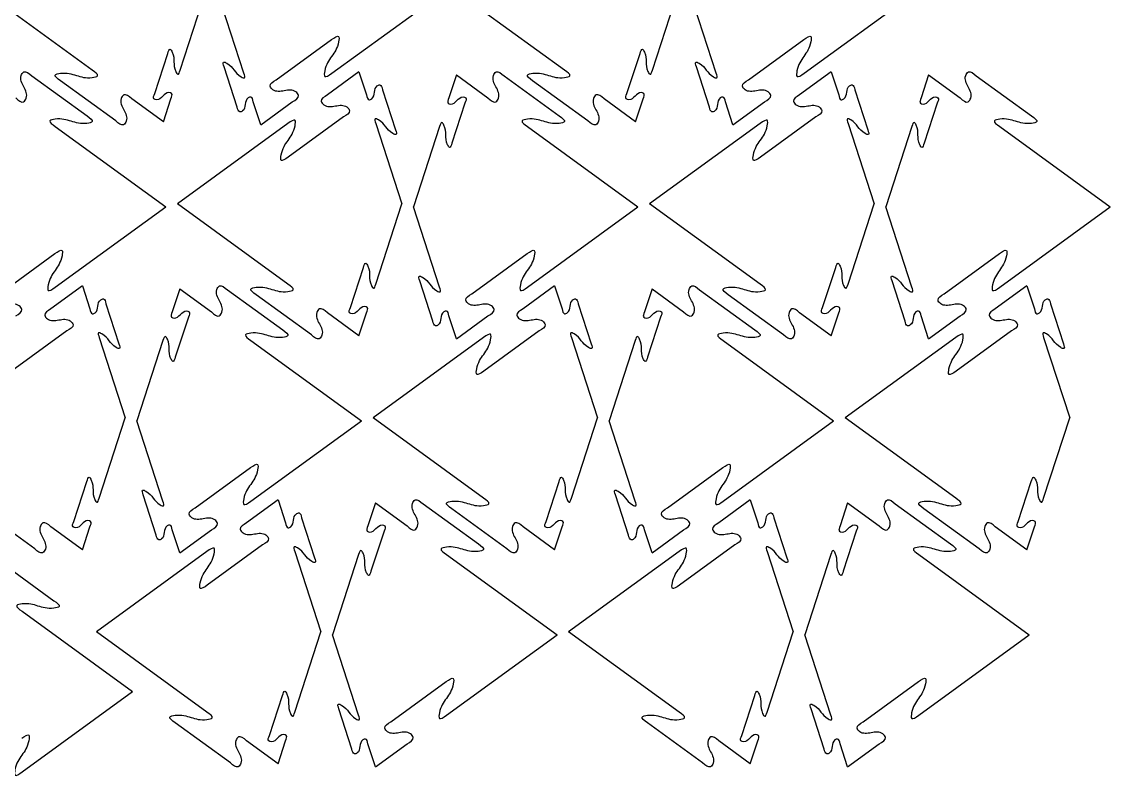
# Model space of a CAD drawing. Extents: x -3 to 545, y -149 to 230.
# Drawn here: x 250.4 to 545.5, y -135.5 to 69.1 of the extents above; entities that cross this region are included whole.
import ezdxf

# ---------------------------------------------------------------- set-up
doc = ezdxf.new("R2010")
doc.units = 0
doc.layers.get('0').update_dxf_attribs({"linetype": 'CONTINUOUS'})

msp = doc.modelspace()

# ---------------------------------------------------------------- linework, layer by layer
at = {"color": 7}
for points in [[(269.5308, 56.016652), (239.56346, 77.789196)], [(293.3433, 56.016652), (300.417626, 77.789196)], [(310.64154, 55.194225), (303.567214, 76.966774)], [(334.45404, 55.194225), (364.42138, 76.966774)], [(397.5383, 56.016652), (367.57096, 77.789196)], [(421.3508, 56.016652), (428.425126, 77.789196)], [(438.64904, 55.194225), (431.574714, 76.966774)], [(462.46154, 55.194225), (492.42888, 76.966774)], [(319.396917, 53.411785), (334.380578, 64.298058)], [(447.404417, 53.411785), (462.388078, 64.298058)], [(286.462244, 49.655608), (289.999406, 60.541879)], [(414.469744, 49.655608), (418.006906, 60.541879)], [(308.813584, 46.003452), (305.276412, 56.889731)], [(436.821084, 46.003452), (433.283912, 56.889731)], [(253.130089, 54.471255), (268.11376, 43.584984)], [(275.878911, 42.247275), (260.89524, 53.133546)], [(341.827195, 55.520958), (333.265098, 49.300231)], [(341.827195, 55.520958), (343.848431, 49.300231)], [(368.220985, 54.698514), (366.199749, 48.477788)], [(368.220985, 54.698514), (376.783082, 48.477788)], [(381.137589, 54.471255), (396.12126, 43.584984)], [(403.886411, 42.247275), (388.90274, 53.133546)], [(469.834695, 55.520958), (461.272598, 49.300231)], [(469.834695, 55.520958), (471.855931, 49.300231)], [(496.228485, 54.698514), (494.207249, 48.477788)], [(496.228485, 54.698514), (504.790582, 48.477788)], [(509.145089, 54.471255), (524.12876, 43.584984)], [(348.202936, 50.715098), (351.740108, 39.828819)], [(476.210436, 50.715098), (479.747608, 39.828819)], [(288.795515, 42.020016), (280.233418, 48.240742)], [(288.795515, 42.020016), (290.816751, 48.240742)], [(315.189325, 41.197592), (313.168089, 47.418319)], [(315.189325, 41.197592), (323.751422, 47.418319)], [(416.803015, 42.020016), (408.240918, 48.240742)], [(416.803015, 42.020016), (418.824251, 48.240742)], [(443.196825, 41.197592), (441.175589, 47.418319)], [(443.196825, 41.197592), (451.758922, 47.418319)], [(370.554256, 47.062922), (367.017094, 36.176651)], [(498.561756, 47.062922), (495.024594, 36.176651)], [(322.56248, 41.524325), (292.59514, 19.751776)], [(337.619603, 43.306765), (322.635942, 32.420492)], [(346.37498, 41.524325), (353.449306, 19.751776)], [(450.56998, 41.524325), (420.60264, 19.751776)], [(465.627103, 43.306765), (450.643442, 32.420492)], [(474.38248, 41.524325), (481.456806, 19.751776)], [(259.4782, 40.701878), (289.44554, 18.929334)], [(363.6732, 40.701878), (356.598874, 18.929334)], [(387.4857, 40.701878), (417.45304, 18.929334)], [(491.6807, 40.701878), (484.606374, 18.929334)], [(515.4932, 40.701878), (545.46054, 18.929334)], [(259.4782, -2.843215), (289.44554, 18.929334)], [(322.56248, -2.020768), (292.59514, 19.751776)], [(346.37498, -2.020768), (353.449306, 19.751776)], [(363.6732, -2.843215), (356.598874, 18.929334)], [(387.4857, -2.843215), (417.45304, 18.929334)], [(450.56998, -2.020768), (420.60264, 19.751776)], [(474.38248, -2.020768), (481.456806, 19.751776)], [(491.6807, -2.843215), (484.606374, 18.929334)], [(515.4932, -2.843215), (545.46054, 18.929334)], [(244.421077, -4.625655), (259.404738, 6.260618)], [(372.428577, -4.625655), (387.412238, 6.260618)], [(500.436077, -4.625655), (515.419738, 6.260618)], [(339.493924, -8.381812), (343.031086, 2.504459)], [(467.501424, -8.381812), (471.038586, 2.504459)], [(266.851365, -2.516472), (258.289268, -8.737199)], [(266.851365, -2.516472), (268.872601, -8.737199)], [(361.845244, -12.033988), (358.308072, -1.147709)], [(394.858865, -2.516472), (386.296768, -8.737199)], [(394.858865, -2.516472), (396.880101, -8.737199)], [(489.852744, -12.033988), (486.315572, -1.147709)], [(522.866365, -2.516472), (514.304268, -8.737199)], [(522.866365, -2.516472), (524.887601, -8.737199)], [(293.245165, -3.338906), (291.223929, -9.559632)], [(293.245165, -3.338906), (301.807262, -9.559632)], [(306.161769, -3.566165), (321.14544, -14.452436)], [(328.910591, -15.790145), (313.92692, -4.903874)], [(421.252665, -3.338906), (419.231429, -9.559632)], [(421.252665, -3.338906), (429.814762, -9.559632)], [(434.169269, -3.566165), (449.15294, -14.452436)], [(456.918091, -15.790145), (441.93442, -4.903874)], [(273.227106, -7.322332), (276.764278, -18.208611)], [(401.234606, -7.322332), (404.771778, -18.208611)], [(529.242106, -7.322332), (532.779278, -18.208611)], [(295.578436, -10.974498), (292.041274, -21.860769)], [(341.827195, -16.017404), (333.265098, -9.796678)], [(341.827195, -16.017404), (343.848431, -9.796678)], [(368.220985, -16.839848), (366.199749, -10.619121)], [(368.220985, -16.839848), (376.783082, -10.619121)], [(423.585936, -10.974498), (420.048774, -21.860769)], [(469.834695, -16.017404), (461.272598, -9.796678)], [(469.834695, -16.017404), (471.855931, -9.796678)], [(496.228485, -16.839848), (494.207249, -10.619121)], [(496.228485, -16.839848), (504.790582, -10.619121)], [(262.643773, -14.730665), (247.660112, -25.616938)], [(390.651273, -14.730665), (375.667612, -25.616938)], [(518.658773, -14.730665), (503.675112, -25.616938)], [(271.39915, -16.513105), (278.473476, -38.285654)], [(288.69738, -17.335542), (281.623054, -39.108086)], [(312.50988, -17.335542), (342.47722, -39.108086)], [(375.59415, -16.513105), (345.62681, -38.285654)], [(399.40665, -16.513105), (406.480976, -38.285654)], [(416.70488, -17.335542), (409.630554, -39.108086)], [(440.51738, -17.335542), (470.48472, -39.108086)], [(503.60165, -16.513105), (473.63431, -38.285654)], [(527.41415, -16.513105), (534.488476, -38.285654)], [(271.39915, -60.058198), (278.473476, -38.285654)], [(375.59415, -60.058198), (345.62681, -38.285654)], [(399.40665, -60.058198), (406.480976, -38.285654)], [(503.60165, -60.058198), (473.63431, -38.285654)], [(527.41415, -60.058198), (534.488476, -38.285654)], [(288.69738, -60.880635), (281.623054, -39.108086)], [(312.50988, -60.880635), (342.47722, -39.108086)], [(416.70488, -60.880635), (409.630554, -39.108086)], [(440.51738, -60.880635), (470.48472, -39.108086)], [(297.452757, -62.663075), (312.436418, -51.776802)], [(425.460257, -62.663075), (440.443918, -51.776802)], [(264.518094, -66.419242), (268.055256, -55.532971)], [(392.525594, -66.419242), (396.062756, -55.532971)], [(520.533094, -66.419242), (524.070256, -55.532971)], [(286.869424, -70.071408), (283.332252, -59.185129)], [(319.883045, -60.553892), (311.320948, -66.774619)], [(319.883045, -60.553892), (321.904281, -66.774619)], [(346.276845, -61.376326), (344.255609, -67.597052)], [(346.276845, -61.376326), (354.838942, -67.597052)], [(359.193449, -61.603585), (374.17712, -72.489856)], [(414.876924, -70.071408), (411.339752, -59.185129)], [(447.890545, -60.553892), (439.328448, -66.774619)], [(447.890545, -60.553892), (449.911781, -66.774619)], [(474.284345, -61.376326), (472.263109, -67.597052)], [(474.284345, -61.376326), (482.846442, -67.597052)], [(487.200949, -61.603585), (502.18462, -72.489856)], [(253.934761, -73.827575), (238.95109, -62.941304)], [(381.942261, -73.827575), (366.95859, -62.941304)], [(509.949761, -73.827575), (494.96609, -62.941304)], [(266.851365, -74.054834), (258.289268, -67.834108)], [(266.851365, -74.054834), (268.872601, -67.834108)], [(326.258786, -65.359752), (329.795958, -76.246031)], [(394.858865, -74.054834), (386.296768, -67.834108)], [(394.858865, -74.054834), (396.880101, -67.834108)], [(454.266286, -65.359752), (457.803458, -76.246031)], [(522.866365, -74.054834), (514.304268, -67.834108)], [(522.866365, -74.054834), (524.887601, -67.834108)], [(293.245165, -74.877268), (291.223929, -68.656541)], [(293.245165, -74.877268), (301.807262, -68.656541)], [(348.610116, -69.011918), (345.072954, -79.898189)], [(421.252665, -74.877268), (419.231429, -68.656541)], [(421.252665, -74.877268), (429.814762, -68.656541)], [(476.617616, -69.011918), (473.080454, -79.898189)], [(315.675453, -72.768085), (300.691792, -83.654358)], [(443.682953, -72.768085), (428.699292, -83.654358)], [(300.61833, -74.550525), (270.65099, -96.323074)], [(324.43083, -74.550525), (331.505156, -96.323074)], [(341.72906, -75.372962), (334.654734, -97.145506)], [(365.54156, -75.372962), (395.5089, -97.145506)], [(428.62583, -74.550525), (398.65849, -96.323074)], [(452.43833, -74.550525), (459.512656, -96.323074)], [(469.73656, -75.372962), (462.662234, -97.145506)], [(493.54906, -75.372962), (523.5164, -97.145506)], [(244.141449, -76.989305), (259.12512, -87.875576)], [(250.48956, -90.758682), (280.4569, -112.531226)], [(300.61833, -118.095618), (270.65099, -96.323074)], [(324.43083, -118.095618), (331.505156, -96.323074)], [(341.72906, -118.918055), (334.654734, -97.145506)], [(365.54156, -118.918055), (395.5089, -97.145506)], [(428.62583, -118.095618), (398.65849, -96.323074)], [(452.43833, -118.095618), (459.512656, -96.323074)], [(469.73656, -118.918055), (462.662234, -97.145506)], [(493.54906, -118.918055), (523.5164, -97.145506)], [(350.484437, -120.700495), (365.468098, -109.814222)], [(478.491937, -120.700495), (493.475598, -109.814222)], [(250.48956, -134.303775), (280.4569, -112.531226)], [(317.549774, -124.456662), (321.086936, -113.570391)], [(445.557274, -124.456662), (449.094436, -113.570391)], [(339.901104, -128.108828), (336.363932, -117.222549)], [(467.908604, -128.108828), (464.371432, -117.222549)], [(306.966441, -131.864995), (291.98277, -120.978724)], [(434.973941, -131.864995), (419.99027, -120.978724)], [(319.883045, -132.092254), (311.320948, -125.871528)], [(319.883045, -132.092254), (321.904281, -125.871528)], [(346.276845, -132.914688), (344.255609, -126.693961)], [(346.276845, -132.914688), (354.838942, -126.693961)], [(447.890545, -132.092254), (439.328448, -125.871528)], [(447.890545, -132.092254), (449.911781, -125.871528)], [(474.284345, -132.914688), (472.263109, -126.693961)], [(474.284345, -132.914688), (482.846442, -126.693961)]]:
    msp.add_lwpolyline(points, dxfattribs=at)
for points, knots in [([(334.380589, 64.29826), (335.192184, 64.888934), (336.590566, 65.90667), (336.218888, 62.296438), (335.184109, 60.8317), (334.417366, 59.746368)], [0, 0, 0, 0, 2.098666, 3.616013, 7.956533, 7.956533, 7.956533, 7.956533]), ([(462.388089, 64.29826), (463.199684, 64.888934), (464.598066, 65.90667), (464.226388, 62.296438), (463.191609, 60.8317), (462.424866, 59.746368)], [0, 0, 0, 0, 2.098666, 3.616013, 7.956533, 7.956533, 7.956533, 7.956533]), ([(289.999393, 60.541802), (290.190566, 61.131913), (290.519977, 62.148737), (291.645541, 60.208505), (291.671357, 58.279137), (291.696879, 56.349623), (292.822563, 54.409544), (293.151994, 55.426432), (293.343197, 56.016634)], [0, 0, 0, 0, 1.296899, 2.234694, 4.917307, 7.599869, 8.537594, 9.834678, 9.834678, 9.834678, 9.834678]), ([(334.417366, 59.746368), (333.650676, 58.661002), (332.615972, 57.196223), (332.244289, 53.585942), (333.642599, 54.60376), (334.454143, 55.194476)], [0, 0, 0, 0, 4.340575, 5.857922, 7.95653, 7.95653, 7.95653, 7.95653]), ([(418.006893, 60.541802), (418.198066, 61.131913), (418.527477, 62.148737), (419.653041, 60.208505), (419.678857, 58.279137), (419.704379, 56.349623), (420.830063, 54.409544), (421.159494, 55.426432), (421.350697, 56.016634)], [0, 0, 0, 0, 1.296899, 2.234694, 4.917307, 7.599869, 8.537594, 9.834678, 9.834678, 9.834678, 9.834678]), ([(462.424866, 59.746368), (461.658176, 58.661002), (460.623472, 57.196223), (460.251789, 53.585942), (461.650099, 54.60376), (462.461643, 55.194476)], [0, 0, 0, 0, 4.340575, 5.857922, 7.95653, 7.95653, 7.95653, 7.95653]), ([(305.276422, 56.889926), (305.084259, 57.47972), (304.753146, 58.495983), (306.804161, 57.588021), (307.959067, 56.042168), (309.113954, 54.496281), (311.165093, 53.588298), (310.833875, 54.604622), (310.641643, 55.194476)], [0, 0, 0, 0, 1.296932, 2.234721, 4.917246, 7.599937, 8.537726, 9.834788, 9.834788, 9.834788, 9.834788]), ([(433.283922, 56.889926), (433.091759, 57.47972), (432.760647, 58.495983), (434.811661, 57.588021), (435.966567, 56.042168), (437.121454, 54.496281), (439.172593, 53.588298), (438.841375, 54.604622), (438.649143, 55.194476)], [0, 0, 0, 0, 1.296932, 2.234721, 4.917246, 7.599937, 8.537726, 9.834788, 9.834788, 9.834788, 9.834788]), ([(248.775643, 48.478), (249.543164, 47.798906), (250.707582, 46.768642), (252.199677, 49.084662), (250.952856, 51.474655), (249.706261, 53.864684), (251.198305, 56.18068), (252.362676, 55.150422), (253.130155, 54.471342)], [0, 0, 0, 0, 2.387681, 3.622387, 6.747469, 9.872526, 11.107232, 13.494807, 13.494807, 13.494807, 13.494807]), ([(260.895226, 53.133469), (260.082612, 53.722737), (258.682465, 54.738055), (262.230966, 55.500122), (265.212907, 54.574948), (268.194949, 53.649687), (271.743317, 54.411911), (270.343258, 55.427316), (269.530697, 56.016634)], [0, 0, 0, 0, 2.098611, 3.615941, 7.956575, 12.297089, 13.814447, 15.913086, 15.913086, 15.913086, 15.913086]), ([(323.751483, 47.418372), (324.634512, 47.938474), (325.974195, 48.727542), (324.232604, 50.862366), (321.574266, 50.415362), (318.915985, 49.96814), (317.174382, 52.102807), (318.513987, 52.891875), (319.39697, 53.411978)], [0, 0, 0, 0, 2.387688, 3.622465, 6.747616, 9.872637, 11.107342, 13.494927, 13.494927, 13.494927, 13.494927]), ([(376.783143, 48.478), (377.550664, 47.798906), (378.715082, 46.768642), (380.207177, 49.084662), (378.960356, 51.474655), (377.713761, 53.864684), (379.205805, 56.18068), (380.370176, 55.150422), (381.137655, 54.471342)], [0, 0, 0, 0, 2.387681, 3.622387, 6.747469, 9.872526, 11.107232, 13.494807, 13.494807, 13.494807, 13.494807]), ([(388.902726, 53.133469), (388.090112, 53.722737), (386.689965, 54.738055), (390.238466, 55.500122), (393.220407, 54.574948), (396.202449, 53.649687), (399.750817, 54.411911), (398.350758, 55.427316), (397.538197, 56.016634)], [0, 0, 0, 0, 2.098611, 3.615941, 7.956575, 12.297089, 13.814447, 15.913086, 15.913086, 15.913086, 15.913086]), ([(451.758983, 47.418372), (452.642012, 47.938474), (453.981695, 48.727542), (452.240104, 50.862366), (449.581766, 50.415362), (446.923485, 49.96814), (445.181882, 52.102807), (446.521487, 52.891875), (447.40447, 53.411978)], [0, 0, 0, 0, 2.387688, 3.622465, 6.747616, 9.872637, 11.107342, 13.494927, 13.494927, 13.494927, 13.494927]), ([(504.790643, 48.478), (505.558164, 47.798906), (506.722582, 46.768642), (508.214677, 49.084662), (506.967856, 51.474655), (505.721261, 53.864684), (507.213305, 56.18068), (508.377676, 55.150422), (509.145155, 54.471342)], [0, 0, 0, 0, 2.387681, 3.622387, 6.747469, 9.872526, 11.107232, 13.494807, 13.494807, 13.494807, 13.494807]), ([(343.848371, 49.300178), (343.985394, 48.681823), (344.193275, 47.743703), (345.780663, 48.359549), (346.025685, 50.007439), (346.270453, 51.655347), (347.857844, 52.271399), (348.065807, 51.333265), (348.202883, 50.714905)], [0, 0, 0, 0, 1.475628, 2.238708, 4.170065, 6.10151, 6.864618, 8.340275, 8.340275, 8.340275, 8.340275]), ([(471.855871, 49.300178), (471.992894, 48.681823), (472.200775, 47.743703), (473.788163, 48.359549), (474.033185, 50.007439), (474.277953, 51.655347), (475.865344, 52.271399), (476.073307, 51.333265), (476.210383, 50.714905)], [0, 0, 0, 0, 1.475628, 2.238708, 4.170065, 6.10151, 6.864618, 8.340275, 8.340275, 8.340275, 8.340275]), ([(280.233357, 48.24053), (279.465836, 48.919624), (278.301418, 49.949888), (276.809323, 47.633868), (278.056144, 45.243875), (279.302739, 42.853846), (277.810695, 40.53785), (276.646324, 41.568108), (275.878845, 42.247188)], [0, 0, 0, 0, 2.387681, 3.622387, 6.747469, 9.872526, 11.107232, 13.494807, 13.494807, 13.494807, 13.494807]), ([(290.816691, 48.24053), (291.069224, 48.821354), (291.452352, 49.702543), (289.806112, 50.137273), (288.639418, 48.947981), (287.47268, 47.758779), (285.826383, 48.193508), (286.209591, 49.074696), (286.462178, 49.655521)], [0, 0, 0, 0, 1.475644, 2.238751, 4.170082, 6.101514, 6.864622, 8.340282, 8.340282, 8.340282, 8.340282]), ([(313.168149, 47.418372), (313.031126, 48.036727), (312.823245, 48.974847), (311.235857, 48.359001), (310.990835, 46.711111), (310.746067, 45.063203), (309.158676, 44.447151), (308.950713, 45.385285), (308.813637, 46.003645)], [0, 0, 0, 0, 1.475628, 2.238708, 4.170065, 6.10151, 6.864618, 8.340275, 8.340275, 8.340275, 8.340275]), ([(333.265037, 49.300178), (332.382008, 48.780076), (331.042325, 47.991008), (332.783916, 45.856184), (335.442254, 46.303188), (338.100535, 46.75041), (339.842139, 44.615743), (338.502533, 43.826675), (337.61955, 43.306572)], [0, 0, 0, 0, 2.387688, 3.622465, 6.747616, 9.872637, 11.107342, 13.494927, 13.494927, 13.494927, 13.494927]), ([(366.199809, 48.478), (365.947276, 47.897176), (365.564148, 47.015987), (367.210388, 46.581257), (368.377082, 47.770549), (369.54382, 48.959751), (371.190117, 48.525022), (370.806909, 47.643834), (370.554322, 47.063009)], [0, 0, 0, 0, 1.475644, 2.238751, 4.170082, 6.101514, 6.864622, 8.340282, 8.340282, 8.340282, 8.340282]), ([(408.240857, 48.24053), (407.473336, 48.919624), (406.308918, 49.949888), (404.816823, 47.633868), (406.063644, 45.243875), (407.310239, 42.853846), (405.818195, 40.53785), (404.653824, 41.568108), (403.886345, 42.247188)], [0, 0, 0, 0, 2.387681, 3.622387, 6.747469, 9.872526, 11.107232, 13.494807, 13.494807, 13.494807, 13.494807]), ([(418.824191, 48.24053), (419.076724, 48.821354), (419.459852, 49.702543), (417.813612, 50.137273), (416.646918, 48.947981), (415.48018, 47.758779), (413.833883, 48.193508), (414.217091, 49.074696), (414.469678, 49.655521)], [0, 0, 0, 0, 1.475644, 2.238751, 4.170082, 6.101514, 6.864622, 8.340282, 8.340282, 8.340282, 8.340282]), ([(441.175649, 47.418372), (441.038626, 48.036727), (440.830745, 48.974847), (439.243357, 48.359001), (438.998335, 46.711111), (438.753567, 45.063203), (437.166176, 44.447151), (436.958213, 45.385285), (436.821137, 46.003645)], [0, 0, 0, 0, 1.475628, 2.238708, 4.170065, 6.10151, 6.864618, 8.340275, 8.340275, 8.340275, 8.340275]), ([(461.272537, 49.300178), (460.389508, 48.780076), (459.049825, 47.991008), (460.791416, 45.856184), (463.449754, 46.303188), (466.108035, 46.75041), (467.849639, 44.615743), (466.510033, 43.826675), (465.62705, 43.306572)], [0, 0, 0, 0, 2.387688, 3.622465, 6.747616, 9.872637, 11.107342, 13.494927, 13.494927, 13.494927, 13.494927]), ([(494.207309, 48.478), (493.954776, 47.897176), (493.571648, 47.015987), (495.217888, 46.581257), (496.384582, 47.770549), (497.55132, 48.959751), (499.197617, 48.525022), (498.814409, 47.643834), (498.561822, 47.063009)], [0, 0, 0, 0, 1.475644, 2.238751, 4.170082, 6.101514, 6.864622, 8.340282, 8.340282, 8.340282, 8.340282]), ([(268.113774, 43.585061), (268.926388, 42.995793), (270.326535, 41.980475), (266.778034, 41.218408), (263.796093, 42.143582), (260.814051, 43.068843), (257.265683, 42.306619), (258.665742, 41.291214), (259.478303, 40.701896)], [0, 0, 0, 0, 2.098611, 3.615941, 7.956575, 12.297089, 13.814447, 15.913086, 15.913086, 15.913086, 15.913086]), ([(322.599154, 36.972182), (323.365844, 38.057548), (324.400548, 39.522327), (324.772231, 43.132608), (323.373921, 42.11479), (322.562377, 41.524074)], [0, 0, 0, 0, 4.340575, 5.857922, 7.95653, 7.95653, 7.95653, 7.95653]), ([(351.740098, 39.828624), (351.932261, 39.23883), (352.263374, 38.222567), (350.212359, 39.130529), (349.057453, 40.676382), (347.902566, 42.222269), (345.851427, 43.130252), (346.182645, 42.113928), (346.374877, 41.524074)], [0, 0, 0, 0, 1.296932, 2.234721, 4.917246, 7.599937, 8.537726, 9.834788, 9.834788, 9.834788, 9.834788]), ([(367.017107, 36.176728), (366.825934, 35.586617), (366.496523, 34.569793), (365.370959, 36.510025), (365.345143, 38.439393), (365.319621, 40.368907), (364.193937, 42.308986), (363.864506, 41.292098), (363.673303, 40.701896)], [0, 0, 0, 0, 1.296899, 2.234694, 4.917307, 7.599869, 8.537594, 9.834678, 9.834678, 9.834678, 9.834678]), ([(396.121274, 43.585061), (396.933888, 42.995793), (398.334035, 41.980475), (394.785534, 41.218408), (391.803593, 42.143582), (388.821551, 43.068843), (385.273183, 42.306619), (386.673242, 41.291214), (387.485803, 40.701896)], [0, 0, 0, 0, 2.098611, 3.615941, 7.956575, 12.297089, 13.814447, 15.913086, 15.913086, 15.913086, 15.913086]), ([(450.606654, 36.972182), (451.373344, 38.057548), (452.408048, 39.522327), (452.779731, 43.132608), (451.381421, 42.11479), (450.569877, 41.524074)], [0, 0, 0, 0, 4.340575, 5.857922, 7.95653, 7.95653, 7.95653, 7.95653]), ([(479.747598, 39.828624), (479.939761, 39.23883), (480.270874, 38.222567), (478.219859, 39.130529), (477.064953, 40.676382), (475.910066, 42.222269), (473.858927, 43.130252), (474.190145, 42.113928), (474.382377, 41.524074)], [0, 0, 0, 0, 1.296932, 2.234721, 4.917246, 7.599937, 8.537726, 9.834788, 9.834788, 9.834788, 9.834788]), ([(495.024607, 36.176728), (494.833434, 35.586617), (494.504023, 34.569793), (493.378459, 36.510025), (493.352643, 38.439393), (493.327121, 40.368907), (492.201437, 42.308986), (491.872006, 41.292098), (491.680803, 40.701896)], [0, 0, 0, 0, 1.296899, 2.234694, 4.917307, 7.599869, 8.537594, 9.834678, 9.834678, 9.834678, 9.834678]), ([(524.128774, 43.585061), (524.941388, 42.995793), (526.341535, 41.980475), (522.793034, 41.218408), (519.811093, 42.143582), (516.829051, 43.068843), (513.280683, 42.306619), (514.680742, 41.291214), (515.493303, 40.701896)], [0, 0, 0, 0, 2.098611, 3.615941, 7.956575, 12.297089, 13.814447, 15.913086, 15.913086, 15.913086, 15.913086]), ([(322.635931, 32.42029), (321.824336, 31.829616), (320.425954, 30.81188), (320.797632, 34.422112), (321.832411, 35.88685), (322.599154, 36.972182)], [0, 0, 0, 0, 2.098666, 3.616013, 7.956533, 7.956533, 7.956533, 7.956533]), ([(450.643431, 32.42029), (449.831836, 31.829616), (448.433454, 30.81188), (448.805132, 34.422112), (449.839911, 35.88685), (450.606654, 36.972182)], [0, 0, 0, 0, 2.098666, 3.616013, 7.956533, 7.956533, 7.956533, 7.956533]), ([(259.404749, 6.26082), (260.216344, 6.851494), (261.614726, 7.86923), (261.243048, 4.258998), (260.208269, 2.79426), (259.441526, 1.708928)], [0, 0, 0, 0, 2.098666, 3.616013, 7.956533, 7.956533, 7.956533, 7.956533]), ([(387.412249, 6.26082), (388.223844, 6.851494), (389.622226, 7.86923), (389.250548, 4.258998), (388.215769, 2.79426), (387.449026, 1.708928)], [0, 0, 0, 0, 2.098666, 3.616013, 7.956533, 7.956533, 7.956533, 7.956533]), ([(515.419749, 6.26082), (516.231344, 6.851494), (517.629726, 7.86923), (517.258048, 4.258998), (516.223269, 2.79426), (515.456526, 1.708928)], [0, 0, 0, 0, 2.098666, 3.616013, 7.956533, 7.956533, 7.956533, 7.956533]), ([(343.031073, 2.504382), (343.222246, 3.094493), (343.551657, 4.111317), (344.677221, 2.171085), (344.703037, 0.241717), (344.728559, -1.687797), (345.854243, -3.627876), (346.183674, -2.610988), (346.374877, -2.020786)], [0, 0, 0, 0, 1.296899, 2.234694, 4.917307, 7.599869, 8.537594, 9.834678, 9.834678, 9.834678, 9.834678]), ([(471.038573, 2.504382), (471.229746, 3.094493), (471.559157, 4.111317), (472.684721, 2.171085), (472.710537, 0.241717), (472.736059, -1.687797), (473.861743, -3.627876), (474.191174, -2.610988), (474.382377, -2.020786)], [0, 0, 0, 0, 1.296899, 2.234694, 4.917307, 7.599869, 8.537594, 9.834678, 9.834678, 9.834678, 9.834678]), ([(259.441526, 1.708928), (258.674836, 0.623562), (257.640132, -0.841217), (257.268449, -4.451498), (258.666759, -3.43368), (259.478303, -2.842964)], [0, 0, 0, 0, 4.340575, 5.857922, 7.95653, 7.95653, 7.95653, 7.95653]), ([(358.308082, -1.147514), (358.115919, -0.55772), (357.784807, 0.458543), (359.835821, -0.449419), (360.990727, -1.995272), (362.145614, -3.541159), (364.196753, -4.449142), (363.865535, -3.432818), (363.673303, -2.842964)], [0, 0, 0, 0, 1.296932, 2.234721, 4.917246, 7.599937, 8.537726, 9.834788, 9.834788, 9.834788, 9.834788]), ([(387.449026, 1.708928), (386.682336, 0.623562), (385.647632, -0.841217), (385.275949, -4.451498), (386.674259, -3.43368), (387.485803, -2.842964)], [0, 0, 0, 0, 4.340575, 5.857922, 7.95653, 7.95653, 7.95653, 7.95653]), ([(486.315582, -1.147514), (486.123419, -0.55772), (485.792307, 0.458543), (487.843321, -0.449419), (488.998227, -1.995272), (490.153114, -3.541159), (492.204253, -4.449142), (491.873035, -3.432818), (491.680803, -2.842964)], [0, 0, 0, 0, 1.296932, 2.234721, 4.917246, 7.599937, 8.537726, 9.834788, 9.834788, 9.834788, 9.834788]), ([(515.456526, 1.708928), (514.689836, 0.623562), (513.655132, -0.841217), (513.283449, -4.451498), (514.681759, -3.43368), (515.493303, -2.842964)], [0, 0, 0, 0, 4.340575, 5.857922, 7.95653, 7.95653, 7.95653, 7.95653]), ([(301.807323, -9.55942), (302.574844, -10.238514), (303.739262, -11.268778), (305.231357, -8.952758), (303.984536, -6.562765), (302.737941, -4.172736), (304.229985, -1.85674), (305.394356, -2.886998), (306.161835, -3.566078)], [0, 0, 0, 0, 2.387681, 3.622387, 6.747469, 9.872526, 11.107232, 13.494807, 13.494807, 13.494807, 13.494807]), ([(313.926906, -4.903951), (313.114292, -4.314683), (311.714145, -3.299365), (315.262646, -2.537298), (318.244587, -3.462472), (321.226629, -4.387733), (324.774997, -3.625509), (323.374938, -2.610104), (322.562377, -2.020786)], [0, 0, 0, 0, 2.098611, 3.615941, 7.956575, 12.297089, 13.814447, 15.913086, 15.913086, 15.913086, 15.913086]), ([(429.814823, -9.55942), (430.582344, -10.238514), (431.746762, -11.268778), (433.238857, -8.952758), (431.992036, -6.562765), (430.745441, -4.172736), (432.237485, -1.85674), (433.401856, -2.886998), (434.169335, -3.566078)], [0, 0, 0, 0, 2.387681, 3.622387, 6.747469, 9.872526, 11.107232, 13.494807, 13.494807, 13.494807, 13.494807]), ([(441.934406, -4.903951), (441.121792, -4.314683), (439.721645, -3.299365), (443.270146, -2.537298), (446.252087, -3.462472), (449.234129, -4.387733), (452.782497, -3.625509), (451.382438, -2.610104), (450.569877, -2.020786)], [0, 0, 0, 0, 2.098611, 3.615941, 7.956575, 12.297089, 13.814447, 15.913086, 15.913086, 15.913086, 15.913086]), ([(248.775643, -10.619068), (249.658672, -10.098966), (250.998355, -9.309898), (249.256764, -7.175074), (246.598426, -7.622078), (243.940145, -8.0693), (242.198542, -5.934633), (243.538147, -5.145565), (244.42113, -4.625462)], [0, 0, 0, 0, 2.387688, 3.622465, 6.747616, 9.872637, 11.107342, 13.494927, 13.494927, 13.494927, 13.494927]), ([(376.783143, -10.619068), (377.666172, -10.098966), (379.005855, -9.309898), (377.264264, -7.175074), (374.605926, -7.622078), (371.947645, -8.0693), (370.206042, -5.934633), (371.545647, -5.145565), (372.42863, -4.625462)], [0, 0, 0, 0, 2.387688, 3.622465, 6.747616, 9.872637, 11.107342, 13.494927, 13.494927, 13.494927, 13.494927]), ([(504.790643, -10.619068), (505.673672, -10.098966), (507.013355, -9.309898), (505.271764, -7.175074), (502.613426, -7.622078), (499.955145, -8.0693), (498.213542, -5.934633), (499.553147, -5.145565), (500.43613, -4.625462)], [0, 0, 0, 0, 2.387688, 3.622465, 6.747616, 9.872637, 11.107342, 13.494927, 13.494927, 13.494927, 13.494927]), ([(258.289207, -8.737252), (257.406178, -9.257354), (256.066495, -10.046422), (257.808086, -12.181246), (260.466424, -11.734242), (263.124705, -11.28702), (264.866309, -13.421687), (263.526703, -14.210755), (262.64372, -14.730858)], [0, 0, 0, 0, 2.387688, 3.622465, 6.747616, 9.872637, 11.107342, 13.494927, 13.494927, 13.494927, 13.494927]), ([(268.872541, -8.737252), (269.009564, -9.355607), (269.217445, -10.293727), (270.804833, -9.677881), (271.049855, -8.029991), (271.294623, -6.382083), (272.882014, -5.766031), (273.089977, -6.704165), (273.227053, -7.322525)], [0, 0, 0, 0, 1.475628, 2.238708, 4.170065, 6.10151, 6.864618, 8.340275, 8.340275, 8.340275, 8.340275]), ([(333.265037, -9.79689), (332.497516, -9.117796), (331.333098, -8.087532), (329.841003, -10.403552), (331.087824, -12.793545), (332.334419, -15.183574), (330.842375, -17.49957), (329.678004, -16.469312), (328.910525, -15.790232)], [0, 0, 0, 0, 2.387681, 3.622387, 6.747469, 9.872526, 11.107232, 13.494807, 13.494807, 13.494807, 13.494807]), ([(343.848371, -9.79689), (344.100904, -9.216066), (344.484032, -8.334877), (342.837792, -7.900147), (341.671098, -9.089439), (340.50436, -10.278641), (338.858063, -9.843912), (339.241271, -8.962724), (339.493858, -8.381899)], [0, 0, 0, 0, 1.475644, 2.238751, 4.170082, 6.101514, 6.864622, 8.340282, 8.340282, 8.340282, 8.340282]), ([(386.296707, -8.737252), (385.413678, -9.257354), (384.073995, -10.046422), (385.815586, -12.181246), (388.473924, -11.734242), (391.132205, -11.28702), (392.873809, -13.421687), (391.534203, -14.210755), (390.65122, -14.730858)], [0, 0, 0, 0, 2.387688, 3.622465, 6.747616, 9.872637, 11.107342, 13.494927, 13.494927, 13.494927, 13.494927]), ([(396.880041, -8.737252), (397.017064, -9.355607), (397.224945, -10.293727), (398.812333, -9.677881), (399.057355, -8.029991), (399.302123, -6.382083), (400.889514, -5.766031), (401.097477, -6.704165), (401.234553, -7.322525)], [0, 0, 0, 0, 1.475628, 2.238708, 4.170065, 6.10151, 6.864618, 8.340275, 8.340275, 8.340275, 8.340275]), ([(461.272537, -9.79689), (460.505016, -9.117796), (459.340598, -8.087532), (457.848503, -10.403552), (459.095324, -12.793545), (460.341919, -15.183574), (458.849875, -17.49957), (457.685504, -16.469312), (456.918025, -15.790232)], [0, 0, 0, 0, 2.387681, 3.622387, 6.747469, 9.872526, 11.107232, 13.494807, 13.494807, 13.494807, 13.494807]), ([(471.855871, -9.79689), (472.108404, -9.216066), (472.491532, -8.334877), (470.845292, -7.900147), (469.678598, -9.089439), (468.51186, -10.278641), (466.865563, -9.843912), (467.248771, -8.962724), (467.501358, -8.381899)], [0, 0, 0, 0, 1.475644, 2.238751, 4.170082, 6.101514, 6.864622, 8.340282, 8.340282, 8.340282, 8.340282]), ([(514.304207, -8.737252), (513.421178, -9.257354), (512.081495, -10.046422), (513.823086, -12.181246), (516.481424, -11.734242), (519.139705, -11.28702), (520.881309, -13.421687), (519.541703, -14.210755), (518.65872, -14.730858)], [0, 0, 0, 0, 2.387688, 3.622465, 6.747616, 9.872637, 11.107342, 13.494927, 13.494927, 13.494927, 13.494927]), ([(524.887541, -8.737252), (525.024564, -9.355607), (525.232445, -10.293727), (526.819833, -9.677881), (527.064855, -8.029991), (527.309623, -6.382083), (528.897014, -5.766031), (529.104977, -6.704165), (529.242053, -7.322525)], [0, 0, 0, 0, 1.475628, 2.238708, 4.170065, 6.10151, 6.864618, 8.340275, 8.340275, 8.340275, 8.340275]), ([(291.223989, -9.55942), (290.971456, -10.140244), (290.588328, -11.021433), (292.234568, -11.456163), (293.401262, -10.266871), (294.568, -9.077669), (296.214297, -9.512398), (295.831089, -10.393586), (295.578502, -10.974411)], [0, 0, 0, 0, 1.475644, 2.238751, 4.170082, 6.101514, 6.864622, 8.340282, 8.340282, 8.340282, 8.340282]), ([(366.199809, -10.619068), (366.062786, -10.000713), (365.854905, -9.062593), (364.267517, -9.678439), (364.022495, -11.326329), (363.777727, -12.974237), (362.190336, -13.590289), (361.982373, -12.652155), (361.845297, -12.033795)], [0, 0, 0, 0, 1.475628, 2.238708, 4.170065, 6.10151, 6.864618, 8.340275, 8.340275, 8.340275, 8.340275]), ([(419.231489, -9.55942), (418.978956, -10.140244), (418.595828, -11.021433), (420.242068, -11.456163), (421.408762, -10.266871), (422.5755, -9.077669), (424.221797, -9.512398), (423.838589, -10.393586), (423.586002, -10.974411)], [0, 0, 0, 0, 1.475644, 2.238751, 4.170082, 6.101514, 6.864622, 8.340282, 8.340282, 8.340282, 8.340282]), ([(494.207309, -10.619068), (494.070286, -10.000713), (493.862405, -9.062593), (492.275017, -9.678439), (492.029995, -11.326329), (491.785227, -12.974237), (490.197836, -13.590289), (489.989873, -12.652155), (489.852797, -12.033795)], [0, 0, 0, 0, 1.475628, 2.238708, 4.170065, 6.10151, 6.864618, 8.340275, 8.340275, 8.340275, 8.340275]), ([(321.145454, -14.452359), (321.958068, -15.041627), (323.358215, -16.056945), (319.809714, -16.819012), (316.827773, -15.893838), (313.845731, -14.968577), (310.297363, -15.730801), (311.697422, -16.746206), (312.509983, -17.335524)], [0, 0, 0, 0, 2.098611, 3.615941, 7.956575, 12.297089, 13.814447, 15.913086, 15.913086, 15.913086, 15.913086]), ([(449.152954, -14.452359), (449.965568, -15.041627), (451.365715, -16.056945), (447.817214, -16.819012), (444.835273, -15.893838), (441.853231, -14.968577), (438.304863, -15.730801), (439.704922, -16.746206), (440.517483, -17.335524)], [0, 0, 0, 0, 2.098611, 3.615941, 7.956575, 12.297089, 13.814447, 15.913086, 15.913086, 15.913086, 15.913086]), ([(276.764268, -18.208806), (276.956431, -18.7986), (277.287544, -19.814863), (275.236529, -18.906901), (274.081623, -17.361048), (272.926736, -15.815161), (270.875597, -14.907178), (271.206815, -15.923502), (271.399047, -16.513356)], [0, 0, 0, 0, 1.296932, 2.234721, 4.917246, 7.599937, 8.537726, 9.834788, 9.834788, 9.834788, 9.834788]), ([(292.041287, -21.860692), (291.850114, -22.450803), (291.520703, -23.467627), (290.395139, -21.527395), (290.369323, -19.598027), (290.343801, -17.668513), (289.218117, -15.728434), (288.888686, -16.745322), (288.697483, -17.335524)], [0, 0, 0, 0, 1.296899, 2.234694, 4.917307, 7.599869, 8.537594, 9.834678, 9.834678, 9.834678, 9.834678]), ([(375.630824, -21.065248), (376.397514, -19.979882), (377.432218, -18.515103), (377.803901, -14.904822), (376.405591, -15.92264), (375.594047, -16.513356)], [0, 0, 0, 0, 4.340575, 5.857922, 7.95653, 7.95653, 7.95653, 7.95653]), ([(404.771768, -18.208806), (404.963931, -18.7986), (405.295044, -19.814863), (403.244029, -18.906901), (402.089123, -17.361048), (400.934236, -15.815161), (398.883097, -14.907178), (399.214315, -15.923502), (399.406547, -16.513356)], [0, 0, 0, 0, 1.296932, 2.234721, 4.917246, 7.599937, 8.537726, 9.834788, 9.834788, 9.834788, 9.834788]), ([(420.048787, -21.860692), (419.857614, -22.450803), (419.528203, -23.467627), (418.402639, -21.527395), (418.376823, -19.598027), (418.351301, -17.668513), (417.225617, -15.728434), (416.896186, -16.745322), (416.704983, -17.335524)], [0, 0, 0, 0, 1.296899, 2.234694, 4.917307, 7.599869, 8.537594, 9.834678, 9.834678, 9.834678, 9.834678]), ([(503.638324, -21.065248), (504.405014, -19.979882), (505.439718, -18.515103), (505.811401, -14.904822), (504.413091, -15.92264), (503.601547, -16.513356)], [0, 0, 0, 0, 4.340575, 5.857922, 7.95653, 7.95653, 7.95653, 7.95653]), ([(532.779268, -18.208806), (532.971431, -18.7986), (533.302544, -19.814863), (531.251529, -18.906901), (530.096623, -17.361048), (528.941736, -15.815161), (526.890597, -14.907178), (527.221815, -15.923502), (527.414047, -16.513356)], [0, 0, 0, 0, 1.296932, 2.234721, 4.917246, 7.599937, 8.537726, 9.834788, 9.834788, 9.834788, 9.834788]), ([(375.667601, -25.61714), (374.856006, -26.207814), (373.457624, -27.22555), (373.829302, -23.615318), (374.864081, -22.15058), (375.630824, -21.065248)], [0, 0, 0, 0, 2.098666, 3.616013, 7.956533, 7.956533, 7.956533, 7.956533]), ([(503.675101, -25.61714), (502.863506, -26.207814), (501.465124, -27.22555), (501.836802, -23.615318), (502.871581, -22.15058), (503.638324, -21.065248)], [0, 0, 0, 0, 2.098666, 3.616013, 7.956533, 7.956533, 7.956533, 7.956533]), ([(312.436429, -51.7766), (313.248024, -51.185926), (314.646406, -50.16819), (314.274728, -53.778422), (313.239949, -55.24316), (312.473206, -56.328492)], [0, 0, 0, 0, 2.098666, 3.616013, 7.956533, 7.956533, 7.956533, 7.956533]), ([(440.443929, -51.7766), (441.255524, -51.185926), (442.653906, -50.16819), (442.282228, -53.778422), (441.247449, -55.24316), (440.480706, -56.328492)], [0, 0, 0, 0, 2.098666, 3.616013, 7.956533, 7.956533, 7.956533, 7.956533]), ([(268.055243, -55.533048), (268.246416, -54.942937), (268.575827, -53.926113), (269.701391, -55.866345), (269.727207, -57.795713), (269.752729, -59.725227), (270.878413, -61.665306), (271.207844, -60.648418), (271.399047, -60.058216)], [0, 0, 0, 0, 1.296899, 2.234694, 4.917307, 7.599869, 8.537594, 9.834678, 9.834678, 9.834678, 9.834678]), ([(396.062743, -55.533048), (396.253916, -54.942937), (396.583327, -53.926113), (397.708891, -55.866345), (397.734707, -57.795713), (397.760229, -59.725227), (398.885913, -61.665306), (399.215344, -60.648418), (399.406547, -60.058216)], [0, 0, 0, 0, 1.296899, 2.234694, 4.917307, 7.599869, 8.537594, 9.834678, 9.834678, 9.834678, 9.834678]), ([(524.070243, -55.533048), (524.261416, -54.942937), (524.590827, -53.926113), (525.716391, -55.866345), (525.742207, -57.795713), (525.767729, -59.725227), (526.893413, -61.665306), (527.222844, -60.648418), (527.414047, -60.058216)], [0, 0, 0, 0, 1.296899, 2.234694, 4.917307, 7.599869, 8.537594, 9.834678, 9.834678, 9.834678, 9.834678]), ([(283.332262, -59.184934), (283.140099, -58.59514), (282.808986, -57.578877), (284.860001, -58.486839), (286.014907, -60.032692), (287.169794, -61.578579), (289.220933, -62.486562), (288.889715, -61.470238), (288.697483, -60.880384)], [0, 0, 0, 0, 1.296932, 2.234721, 4.917246, 7.599937, 8.537726, 9.834788, 9.834788, 9.834788, 9.834788]), ([(312.473206, -56.328492), (311.706516, -57.413858), (310.671812, -58.878637), (310.300129, -62.488918), (311.698439, -61.4711), (312.509983, -60.880384)], [0, 0, 0, 0, 4.340575, 5.857922, 7.95653, 7.95653, 7.95653, 7.95653]), ([(411.339762, -59.184934), (411.147599, -58.59514), (410.816487, -57.578877), (412.867501, -58.486839), (414.022407, -60.032692), (415.177294, -61.578579), (417.228433, -62.486562), (416.897215, -61.470238), (416.704983, -60.880384)], [0, 0, 0, 0, 1.296932, 2.234721, 4.917246, 7.599937, 8.537726, 9.834788, 9.834788, 9.834788, 9.834788]), ([(440.480706, -56.328492), (439.714016, -57.413858), (438.679312, -58.878637), (438.307629, -62.488918), (439.705939, -61.4711), (440.517483, -60.880384)], [0, 0, 0, 0, 4.340575, 5.857922, 7.95653, 7.95653, 7.95653, 7.95653]), ([(354.839003, -67.59684), (355.606524, -68.275934), (356.770942, -69.306198), (358.263037, -66.990178), (357.016216, -64.600185), (355.769621, -62.210156), (357.261665, -59.89416), (358.426036, -60.924418), (359.193515, -61.603498)], [0, 0, 0, 0, 2.387681, 3.622387, 6.747469, 9.872526, 11.107232, 13.494807, 13.494807, 13.494807, 13.494807]), ([(366.958576, -62.941381), (366.145962, -62.352113), (364.745815, -61.336795), (368.294316, -60.574728), (371.276257, -61.499902), (374.258299, -62.425163), (377.806667, -61.662939), (376.406608, -60.647534), (375.594047, -60.058216)], [0, 0, 0, 0, 2.098611, 3.615941, 7.956575, 12.297089, 13.814447, 15.913086, 15.913086, 15.913086, 15.913086]), ([(482.846503, -67.59684), (483.614024, -68.275934), (484.778442, -69.306198), (486.270537, -66.990178), (485.023716, -64.600185), (483.777121, -62.210156), (485.269165, -59.89416), (486.433536, -60.924418), (487.201015, -61.603498)], [0, 0, 0, 0, 2.387681, 3.622387, 6.747469, 9.872526, 11.107232, 13.494807, 13.494807, 13.494807, 13.494807]), ([(494.966076, -62.941381), (494.153462, -62.352113), (492.753315, -61.336795), (496.301816, -60.574728), (499.283757, -61.499902), (502.265799, -62.425163), (505.814167, -61.662939), (504.414108, -60.647534), (503.601547, -60.058216)], [0, 0, 0, 0, 2.098611, 3.615941, 7.956575, 12.297089, 13.814447, 15.913086, 15.913086, 15.913086, 15.913086]), ([(301.807323, -68.656488), (302.690352, -68.136386), (304.030035, -67.347318), (302.288444, -65.212494), (299.630106, -65.659498), (296.971825, -66.10672), (295.230222, -63.972053), (296.569827, -63.182985), (297.45281, -62.662882)], [0, 0, 0, 0, 2.387688, 3.622465, 6.747616, 9.872637, 11.107342, 13.494927, 13.494927, 13.494927, 13.494927]), ([(321.904221, -66.774672), (322.041244, -67.393027), (322.249125, -68.331147), (323.836513, -67.715301), (324.081535, -66.067411), (324.326303, -64.419503), (325.913694, -63.803451), (326.121657, -64.741585), (326.258733, -65.359945)], [0, 0, 0, 0, 1.475628, 2.238708, 4.170065, 6.10151, 6.864618, 8.340275, 8.340275, 8.340275, 8.340275]), ([(429.814823, -68.656488), (430.697852, -68.136386), (432.037535, -67.347318), (430.295944, -65.212494), (427.637606, -65.659498), (424.979325, -66.10672), (423.237722, -63.972053), (424.577327, -63.182985), (425.46031, -62.662882)], [0, 0, 0, 0, 2.387688, 3.622465, 6.747616, 9.872637, 11.107342, 13.494927, 13.494927, 13.494927, 13.494927]), ([(449.911721, -66.774672), (450.048744, -67.393027), (450.256625, -68.331147), (451.844013, -67.715301), (452.089035, -66.067411), (452.333803, -64.419503), (453.921194, -63.803451), (454.129157, -64.741585), (454.266233, -65.359945)], [0, 0, 0, 0, 1.475628, 2.238708, 4.170065, 6.10151, 6.864618, 8.340275, 8.340275, 8.340275, 8.340275]), ([(258.289207, -67.83432), (257.521686, -67.155226), (256.357268, -66.124962), (254.865173, -68.440982), (256.111994, -70.830975), (257.358589, -73.221004), (255.866545, -75.537), (254.702174, -74.506742), (253.934695, -73.827662)], [0, 0, 0, 0, 2.387681, 3.622387, 6.747469, 9.872526, 11.107232, 13.494807, 13.494807, 13.494807, 13.494807]), ([(268.872541, -67.83432), (269.125074, -67.253496), (269.508202, -66.372307), (267.861962, -65.937577), (266.695268, -67.126869), (265.52853, -68.316071), (263.882233, -67.881342), (264.265441, -67.000154), (264.518028, -66.419329)], [0, 0, 0, 0, 1.475644, 2.238751, 4.170082, 6.101514, 6.864622, 8.340282, 8.340282, 8.340282, 8.340282]), ([(291.223989, -68.656488), (291.086966, -68.038133), (290.879085, -67.100013), (289.291697, -67.715859), (289.046675, -69.363749), (288.801907, -71.011657), (287.214516, -71.627709), (287.006553, -70.689575), (286.869477, -70.071215)], [0, 0, 0, 0, 1.475628, 2.238708, 4.170065, 6.10151, 6.864618, 8.340275, 8.340275, 8.340275, 8.340275]), ([(311.320887, -66.774672), (310.437858, -67.294774), (309.098175, -68.083842), (310.839766, -70.218666), (313.498104, -69.771662), (316.156385, -69.32444), (317.897989, -71.459107), (316.558383, -72.248175), (315.6754, -72.768278)], [0, 0, 0, 0, 2.387688, 3.622465, 6.747616, 9.872637, 11.107342, 13.494927, 13.494927, 13.494927, 13.494927]), ([(344.255669, -67.59684), (344.003136, -68.177664), (343.620008, -69.058853), (345.266248, -69.493583), (346.432942, -68.304291), (347.59968, -67.115089), (349.245977, -67.549818), (348.862769, -68.431006), (348.610182, -69.011831)], [0, 0, 0, 0, 1.475644, 2.238751, 4.170082, 6.101514, 6.864622, 8.340282, 8.340282, 8.340282, 8.340282]), ([(386.296707, -67.83432), (385.529186, -67.155226), (384.364768, -66.124962), (382.872673, -68.440982), (384.119494, -70.830975), (385.366089, -73.221004), (383.874045, -75.537), (382.709674, -74.506742), (381.942195, -73.827662)], [0, 0, 0, 0, 2.387681, 3.622387, 6.747469, 9.872526, 11.107232, 13.494807, 13.494807, 13.494807, 13.494807]), ([(396.880041, -67.83432), (397.132574, -67.253496), (397.515702, -66.372307), (395.869462, -65.937577), (394.702768, -67.126869), (393.53603, -68.316071), (391.889733, -67.881342), (392.272941, -67.000154), (392.525528, -66.419329)], [0, 0, 0, 0, 1.475644, 2.238751, 4.170082, 6.101514, 6.864622, 8.340282, 8.340282, 8.340282, 8.340282]), ([(419.231489, -68.656488), (419.094466, -68.038133), (418.886585, -67.100013), (417.299197, -67.715859), (417.054175, -69.363749), (416.809407, -71.011657), (415.222016, -71.627709), (415.014053, -70.689575), (414.876977, -70.071215)], [0, 0, 0, 0, 1.475628, 2.238708, 4.170065, 6.10151, 6.864618, 8.340275, 8.340275, 8.340275, 8.340275]), ([(439.328387, -66.774672), (438.445358, -67.294774), (437.105675, -68.083842), (438.847266, -70.218666), (441.505604, -69.771662), (444.163885, -69.32444), (445.905489, -71.459107), (444.565883, -72.248175), (443.6829, -72.768278)], [0, 0, 0, 0, 2.387688, 3.622465, 6.747616, 9.872637, 11.107342, 13.494927, 13.494927, 13.494927, 13.494927]), ([(472.263169, -67.59684), (472.010636, -68.177664), (471.627508, -69.058853), (473.273748, -69.493583), (474.440442, -68.304291), (475.60718, -67.115089), (477.253477, -67.549818), (476.870269, -68.431006), (476.617682, -69.011831)], [0, 0, 0, 0, 1.475644, 2.238751, 4.170082, 6.101514, 6.864622, 8.340282, 8.340282, 8.340282, 8.340282]), ([(514.304207, -67.83432), (513.536686, -67.155226), (512.372268, -66.124962), (510.880173, -68.440982), (512.126994, -70.830975), (513.373589, -73.221004), (511.881545, -75.537), (510.717174, -74.506742), (509.949695, -73.827662)], [0, 0, 0, 0, 2.387681, 3.622387, 6.747469, 9.872526, 11.107232, 13.494807, 13.494807, 13.494807, 13.494807]), ([(524.887541, -67.83432), (525.140074, -67.253496), (525.523202, -66.372307), (523.876962, -65.937577), (522.710268, -67.126869), (521.54353, -68.316071), (519.897233, -67.881342), (520.280441, -67.000154), (520.533028, -66.419329)], [0, 0, 0, 0, 1.475644, 2.238751, 4.170082, 6.101514, 6.864622, 8.340282, 8.340282, 8.340282, 8.340282]), ([(300.655004, -79.102668), (301.421694, -78.017302), (302.456398, -76.552523), (302.828081, -72.942242), (301.429771, -73.96006), (300.618227, -74.550776)], [0, 0, 0, 0, 4.340575, 5.857922, 7.95653, 7.95653, 7.95653, 7.95653]), ([(329.795948, -76.246226), (329.988111, -76.83602), (330.319224, -77.852283), (328.268209, -76.944321), (327.113303, -75.398468), (325.958416, -73.852581), (323.907277, -72.944598), (324.238495, -73.960922), (324.430727, -74.550776)], [0, 0, 0, 0, 1.296932, 2.234721, 4.917246, 7.599937, 8.537726, 9.834788, 9.834788, 9.834788, 9.834788]), ([(374.177134, -72.489779), (374.989748, -73.079047), (376.389895, -74.094365), (372.841394, -74.856432), (369.859453, -73.931258), (366.877411, -73.005997), (363.329043, -73.768221), (364.729102, -74.783626), (365.541663, -75.372944)], [0, 0, 0, 0, 2.098611, 3.615941, 7.956575, 12.297089, 13.814447, 15.913086, 15.913086, 15.913086, 15.913086]), ([(428.662504, -79.102668), (429.429194, -78.017302), (430.463898, -76.552523), (430.835581, -72.942242), (429.437271, -73.96006), (428.625727, -74.550776)], [0, 0, 0, 0, 4.340575, 5.857922, 7.95653, 7.95653, 7.95653, 7.95653]), ([(457.803448, -76.246226), (457.995611, -76.83602), (458.326724, -77.852283), (456.275709, -76.944321), (455.120803, -75.398468), (453.965916, -73.852581), (451.914777, -72.944598), (452.245995, -73.960922), (452.438227, -74.550776)], [0, 0, 0, 0, 1.296932, 2.234721, 4.917246, 7.599937, 8.537726, 9.834788, 9.834788, 9.834788, 9.834788]), ([(502.184634, -72.489779), (502.997248, -73.079047), (504.397395, -74.094365), (500.848894, -74.856432), (497.866953, -73.931258), (494.884911, -73.005997), (491.336543, -73.768221), (492.736602, -74.783626), (493.549163, -75.372944)], [0, 0, 0, 0, 2.098611, 3.615941, 7.956575, 12.297089, 13.814447, 15.913086, 15.913086, 15.913086, 15.913086]), ([(345.072967, -79.898112), (344.881794, -80.488223), (344.552383, -81.505047), (343.426819, -79.564815), (343.401003, -77.635447), (343.375481, -75.705933), (342.249797, -73.765854), (341.920366, -74.782742), (341.729163, -75.372944)], [0, 0, 0, 0, 1.296899, 2.234694, 4.917307, 7.599869, 8.537594, 9.834678, 9.834678, 9.834678, 9.834678]), ([(473.080467, -79.898112), (472.889294, -80.488223), (472.559883, -81.505047), (471.434319, -79.564815), (471.408503, -77.635447), (471.382981, -75.705933), (470.257297, -73.765854), (469.927866, -74.782742), (469.736663, -75.372944)], [0, 0, 0, 0, 1.296899, 2.234694, 4.917307, 7.599869, 8.537594, 9.834678, 9.834678, 9.834678, 9.834678]), ([(300.691781, -83.65456), (299.880186, -84.245234), (298.481804, -85.26297), (298.853482, -81.652738), (299.888261, -80.188), (300.655004, -79.102668)], [0, 0, 0, 0, 2.098666, 3.616013, 7.956533, 7.956533, 7.956533, 7.956533]), ([(428.699281, -83.65456), (427.887686, -84.245234), (426.489304, -85.26297), (426.860982, -81.652738), (427.895761, -80.188), (428.662504, -79.102668)], [0, 0, 0, 0, 2.098666, 3.616013, 7.956533, 7.956533, 7.956533, 7.956533]), ([(259.125134, -87.875499), (259.937748, -88.464767), (261.337895, -89.480085), (257.789394, -90.242152), (254.807453, -89.316978), (251.825411, -88.391717), (248.277043, -89.153941), (249.677102, -90.169346), (250.489663, -90.758664)], [0, 0, 0, 0, 2.098611, 3.615941, 7.956575, 12.297089, 13.814447, 15.913086, 15.913086, 15.913086, 15.913086]), ([(365.468109, -109.81402), (366.279704, -109.223346), (367.678086, -108.20561), (367.306408, -111.815842), (366.271629, -113.28058), (365.504886, -114.365912)], [0, 0, 0, 0, 2.098666, 3.616013, 7.956533, 7.956533, 7.956533, 7.956533]), ([(493.475609, -109.81402), (494.287204, -109.223346), (495.685586, -108.20561), (495.313908, -111.815842), (494.279129, -113.28058), (493.512386, -114.365912)], [0, 0, 0, 0, 2.098666, 3.616013, 7.956533, 7.956533, 7.956533, 7.956533]), ([(321.086923, -113.570468), (321.278096, -112.980357), (321.607507, -111.963533), (322.733071, -113.903765), (322.758887, -115.833133), (322.784409, -117.762647), (323.910093, -119.702726), (324.239524, -118.685838), (324.430727, -118.095636)], [0, 0, 0, 0, 1.296899, 2.234694, 4.917307, 7.599869, 8.537594, 9.834678, 9.834678, 9.834678, 9.834678]), ([(365.504886, -114.365912), (364.738196, -115.451278), (363.703492, -116.916057), (363.331809, -120.526338), (364.730119, -119.50852), (365.541663, -118.917804)], [0, 0, 0, 0, 4.340575, 5.857922, 7.95653, 7.95653, 7.95653, 7.95653]), ([(449.094423, -113.570468), (449.285596, -112.980357), (449.615007, -111.963533), (450.740571, -113.903765), (450.766387, -115.833133), (450.791909, -117.762647), (451.917593, -119.702726), (452.247024, -118.685838), (452.438227, -118.095636)], [0, 0, 0, 0, 1.296899, 2.234694, 4.917307, 7.599869, 8.537594, 9.834678, 9.834678, 9.834678, 9.834678]), ([(493.512386, -114.365912), (492.745696, -115.451278), (491.710992, -116.916057), (491.339309, -120.526338), (492.737619, -119.50852), (493.549163, -118.917804)], [0, 0, 0, 0, 4.340575, 5.857922, 7.95653, 7.95653, 7.95653, 7.95653]), ([(336.363942, -117.222354), (336.171779, -116.63256), (335.840667, -115.616297), (337.891681, -116.524259), (339.046587, -118.070112), (340.201474, -119.615999), (342.252613, -120.523982), (341.921395, -119.507658), (341.729163, -118.917804)], [0, 0, 0, 0, 1.296932, 2.234721, 4.917246, 7.599937, 8.537726, 9.834788, 9.834788, 9.834788, 9.834788]), ([(464.371442, -117.222354), (464.179279, -116.63256), (463.848167, -115.616297), (465.899181, -116.524259), (467.054087, -118.070112), (468.208974, -119.615999), (470.260113, -120.523982), (469.928895, -119.507658), (469.736663, -118.917804)], [0, 0, 0, 0, 1.296932, 2.234721, 4.917246, 7.599937, 8.537726, 9.834788, 9.834788, 9.834788, 9.834788]), ([(291.982756, -120.978801), (291.170142, -120.389533), (289.769995, -119.374215), (293.318496, -118.612148), (296.300437, -119.537322), (299.282479, -120.462583), (302.830847, -119.700359), (301.430788, -118.684954), (300.618227, -118.095636)], [0, 0, 0, 0, 2.098611, 3.615941, 7.956575, 12.297089, 13.814447, 15.913086, 15.913086, 15.913086, 15.913086]), ([(354.839003, -126.693908), (355.722032, -126.173806), (357.061715, -125.384738), (355.320124, -123.249914), (352.661786, -123.696918), (350.003505, -124.14414), (348.261902, -122.009473), (349.601507, -121.220405), (350.48449, -120.700302)], [0, 0, 0, 0, 2.387688, 3.622465, 6.747616, 9.872637, 11.107342, 13.494927, 13.494927, 13.494927, 13.494927]), ([(419.990256, -120.978801), (419.177642, -120.389533), (417.777495, -119.374215), (421.325996, -118.612148), (424.307937, -119.537322), (427.289979, -120.462583), (430.838347, -119.700359), (429.438288, -118.684954), (428.625727, -118.095636)], [0, 0, 0, 0, 2.098611, 3.615941, 7.956575, 12.297089, 13.814447, 15.913086, 15.913086, 15.913086, 15.913086]), ([(482.846503, -126.693908), (483.729532, -126.173806), (485.069215, -125.384738), (483.327624, -123.249914), (480.669286, -123.696918), (478.011005, -124.14414), (476.269402, -122.009473), (477.609007, -121.220405), (478.49199, -120.700302)], [0, 0, 0, 0, 2.387688, 3.622465, 6.747616, 9.872637, 11.107342, 13.494927, 13.494927, 13.494927, 13.494927]), ([(250.416109, -125.19974), (251.227704, -124.609066), (252.626086, -123.59133), (252.254408, -127.201562), (251.219629, -128.6663), (250.452886, -129.751632)], [0, 0, 0, 0, 2.098666, 3.616013, 7.956533, 7.956533, 7.956533, 7.956533]), ([(311.320887, -125.87174), (310.553366, -125.192646), (309.388948, -124.162382), (307.896853, -126.478402), (309.143674, -128.868395), (310.390269, -131.258424), (308.898225, -133.57442), (307.733854, -132.544162), (306.966375, -131.865082)], [0, 0, 0, 0, 2.387681, 3.622387, 6.747469, 9.872526, 11.107232, 13.494807, 13.494807, 13.494807, 13.494807]), ([(321.904221, -125.87174), (322.156754, -125.290916), (322.539882, -124.409727), (320.893642, -123.974997), (319.726948, -125.164289), (318.56021, -126.353491), (316.913913, -125.918762), (317.297121, -125.037574), (317.549708, -124.456749)], [0, 0, 0, 0, 1.475644, 2.238751, 4.170082, 6.101514, 6.864622, 8.340282, 8.340282, 8.340282, 8.340282]), ([(344.255669, -126.693908), (344.118646, -126.075553), (343.910765, -125.137433), (342.323377, -125.753279), (342.078355, -127.401169), (341.833587, -129.049077), (340.246196, -129.665129), (340.038233, -128.726995), (339.901157, -128.108635)], [0, 0, 0, 0, 1.475628, 2.238708, 4.170065, 6.10151, 6.864618, 8.340275, 8.340275, 8.340275, 8.340275]), ([(439.328387, -125.87174), (438.560866, -125.192646), (437.396448, -124.162382), (435.904353, -126.478402), (437.151174, -128.868395), (438.397769, -131.258424), (436.905725, -133.57442), (435.741354, -132.544162), (434.973875, -131.865082)], [0, 0, 0, 0, 2.387681, 3.622387, 6.747469, 9.872526, 11.107232, 13.494807, 13.494807, 13.494807, 13.494807]), ([(449.911721, -125.87174), (450.164254, -125.290916), (450.547382, -124.409727), (448.901142, -123.974997), (447.734448, -125.164289), (446.56771, -126.353491), (444.921413, -125.918762), (445.304621, -125.037574), (445.557208, -124.456749)], [0, 0, 0, 0, 1.475644, 2.238751, 4.170082, 6.101514, 6.864622, 8.340282, 8.340282, 8.340282, 8.340282]), ([(472.263169, -126.693908), (472.126146, -126.075553), (471.918265, -125.137433), (470.330877, -125.753279), (470.085855, -127.401169), (469.841087, -129.049077), (468.253696, -129.665129), (468.045733, -128.726995), (467.908657, -128.108635)], [0, 0, 0, 0, 1.475628, 2.238708, 4.170065, 6.10151, 6.864618, 8.340275, 8.340275, 8.340275, 8.340275]), ([(250.452886, -129.751632), (249.686196, -130.836998), (248.651492, -132.301777), (248.279809, -135.912058), (249.678119, -134.89424), (250.489663, -134.303524)], [0, 0, 0, 0, 4.340575, 5.857922, 7.95653, 7.95653, 7.95653, 7.95653])]:
    msp.add_open_spline(points, degree=3, knots=knots, dxfattribs=at)

doc.saveas('drawing.dxf')
